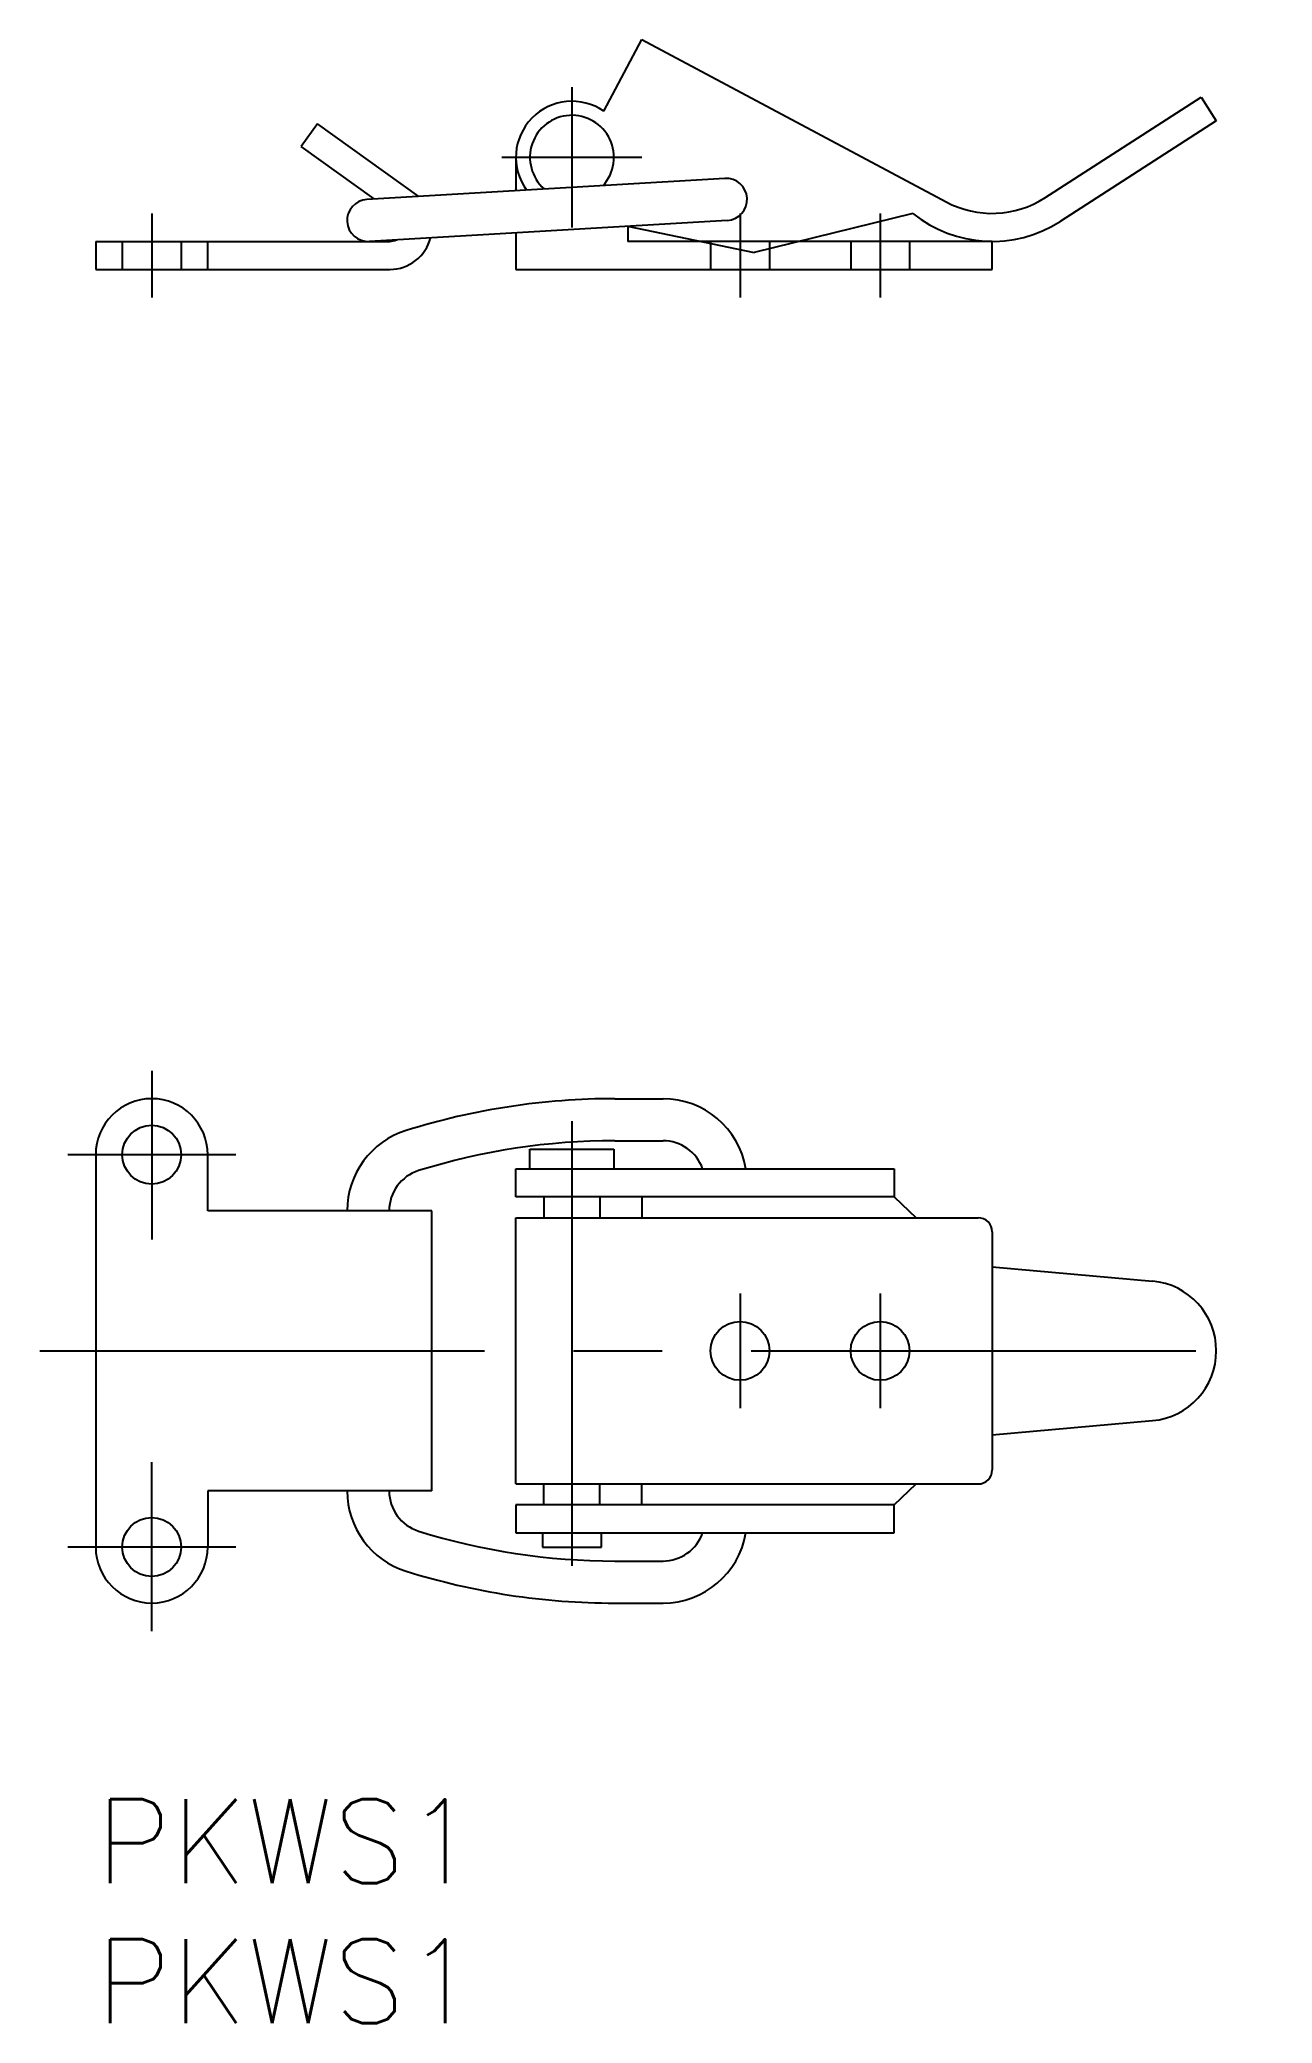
# Model space of a CAD drawing. Extents: x -2 to 42, y -8 to 62.8.
import ezdxf

# ---------------------------------------------------------------- set-up
doc = ezdxf.new("R2010")
doc.units = 0
doc.header["$LTSCALE"] = 0.5
doc.linetypes.add('CENTER', pattern=[50.8, 31.75, -6.35, 6.35, -6.35])
doc.linetypes.add('DASHED', pattern=[19.05, 12.7, -6.35])
for name, color, linetype in [('MSM_CENTER', 1, 'CENTER'), ('MSM_CONTINUOUS', 7, 'CONTINUOUS'), ('MSM_DASHED', 4, 'DASHED'), ('MSM_PART_NUMBER', 7, 'CONTINUOUS')]:
    doc.layers.add(name, color=color, linetype=linetype)
doc.styles.get("Standard").update_dxf_attribs({"font": 'txt.shx', "height": 2, "bigfont": 'bigfont.shx'})

# ---------------------------------------------------------------- blocks, each defined once
blk = doc.blocks.new('*U30')
at = {"layer": 'MSM_PART_NUMBER'}
blk.add_text('PKWS1', height=3, dxfattribs=at).set_placement((0, -3))
blk = doc.blocks.new('*U31')
at = {"layer": 'MSM_PART_NUMBER'}
blk.add_text('PKWS1', height=3, dxfattribs=at).set_placement((0, -8))

msp = doc.modelspace()

# ---------------------------------------------------------------- linework, layer by layer
at = {"layer": 'MSM_CENTER'}
for p, q in [((17, 61.097), (17, 56.097)), ((19.5, 58.597), (14.5, 58.597)), ((2, 56.597), (2, 53.597)), ((23, 56.597), (23, 53.597)), ((28, 56.597), (28, 53.597)), ((2, 26), (2, 19.975)), ((17, 24.2), (17, 8)), ((5, 23), (-1, 23)), ((23, 18.05), (23, 13.95)), ((28, 18.05), (28, 13.95)), ((-2, 16), (42, 16)), ((2, 6), (2, 12.025)), ((5, 9), (-1, 9))]:
    msp.add_line(p, q, dxfattribs=at)
at = {"layer": 'MSM_CONTINUOUS'}
for p, q in [((18.137, 60.242), (19.5, 62.797)), ((19.5, 62.797), (30.353, 57.008)), ((33.885, 57.147), (39.462, 60.741)), ((39.462, 60.741), (40, 59.898)), ((7.922, 59.797), (7.338, 58.984)), ((11.53, 57.204), (7.922, 59.797)), ((40, 59.898), (34.423, 56.305)), ((9.945, 57.111), (7.338, 58.984)), ((15, 58.597), (15, 57.408)), ((22.456, 57.845), (9.68, 57.095)), ((22.544, 56.348), (9.768, 55.598)), ((18.986, 56.139), (23.5, 55.197)), ((18.986, 56.139), (19, 56.136)), ((19, 56.136), (19, 55.597)), ((29.172, 56.597), (23.5, 55.197)), ((0, 55.597), (0, 54.597)), ((0, 55.597), (10.5, 55.597)), ((4, 54.597), (4, 55.597)), ((15, 55.905), (15, 54.597)), ((21.584, 55.597), (19, 55.597)), ((32, 55.597), (25.12, 55.597)), ((32, 54.597), (32, 55.597)), ((0, 54.597), (10.5, 54.597)), ((0.95, 54.597), (3.05, 54.597)), ((3.05, 54.597), (10.5, 54.597)), ((15, 54.597), (32, 54.597)), ((18.531, 25), (20.25, 25)), ((18.531, 23.5), (20.25, 23.5)), ((0, 23), (0, 9)), ((4, 21), (4, 23)), ((15.5, 23.2), (18.5, 23.2)), ((15.5, 22.5), (15.5, 23.2)), ((18.5, 23.2), (18.5, 22.5)), ((15, 22.5), (28.5, 22.5)), ((15, 21.5), (15, 22.5)), ((28.5, 22.5), (28.5, 21.5)), ((28.5, 21.5), (15, 21.5)), ((16, 21.5), (16, 20.75)), ((18, 21.5), (18, 20.75)), ((19.5, 21.5), (19.5, 20.75)), ((28.5, 21.5), (29.284, 20.75)), ((12, 21), (4, 21)), ((12, 11), (12, 21)), ((15, 20.75), (31.5, 20.75)), ((15, 11.25), (15, 20.75)), ((32, 20.25), (32, 11.75)), ((32, 19), (37.722, 18.49)), ((32, 13), (37.722, 13.51)), ((12, 11), (4, 11)), ((4, 11), (4, 9)), ((15, 11.25), (31.5, 11.25)), ((16, 10.5), (16, 11.25)), ((18, 10.5), (18, 11.25)), ((19.5, 10.5), (19.5, 11.25)), ((28.5, 10.5), (29.284, 11.25)), ((15, 10.5), (15, 9.5)), ((28.5, 10.5), (15, 10.5)), ((28.5, 9.5), (28.5, 10.5)), ((15, 9.5), (28.5, 9.5)), ((15.95, 9.5), (15.95, 9)), ((18.05, 9), (18.05, 9.5)), ((15.95, 9), (18.05, 9)), ((18.531, 8.5), (20.25, 8.5)), ((18.531, 7), (20.25, 7))]:
    msp.add_line(p, q, dxfattribs=at)
for centre in [(2, 23), (23, 16), (28, 16), (2, 9)]:
    msp.add_circle(centre, 1.05, dxfattribs=at)
for centre, radius, start, end in [((17, 58.597), 2, 55.34085, 215.69435), ((17, 58.597), 1.5, 317.86742, 228.85168), ((22.5, 57.097), 0.75, 273.35955, 93.35955), ((9.724, 56.347), 0.75, 93.35955, 273.35955), ((32, 60.097), 3.5, 241.92751, 302.57897), ((32, 60.097), 4.5, 231.05756, 302.57897), ((10.5, 56.097), 1.5, 270, 345.7041), ((10.5, 56.097), 0.5, 270, 297.87124), ((2, 23), 2, 0, 180), ((18.531, 0), 25, 90, 107.34144), ((20.25, 22), 3, 9.59407, 90), ((11.974, 21), 3, 107.34144, 180), ((18.531, 0), 23.5, 90, 107.34144), ((20.25, 22), 1.5, 19.47122, 90), ((11.974, 21), 1.5, 107.34144, 180), ((31.5, 20.25), 0.5, 0, 90), ((37.5, 16), 2.5, 275.09207, 84.90793), ((31.5, 11.75), 0.5, 270, 0), ((11.974, 11), 3, 180, 252.65856), ((11.974, 11), 1.5, 180, 252.65856), ((18.531, 32), 23.5, 252.65856, 270), ((20.25, 10), 3, 270, 350.40593), ((20.25, 10), 1.5, 270, 340.52878), ((2, 9), 2, 180, 0), ((18.531, 32), 25, 252.65856, 270)]:
    msp.add_arc(centre, radius, start, end, dxfattribs=at)
at = {"layer": 'MSM_DASHED'}
for p, q in [((0.95, 55.597), (0.95, 54.597)), ((3.05, 55.597), (3.05, 54.597)), ((25.12, 55.597), (21.584, 55.597)), ((21.95, 55.597), (21.95, 54.597)), ((24.05, 55.597), (24.05, 54.597)), ((26.95, 55.597), (26.95, 54.597)), ((29.05, 55.597), (29.05, 54.597))]:
    msp.add_line(p, q, dxfattribs=at)

# ---------------------------------------------------------------- block references
at = {"layer": 'MSM_CONTINUOUS'}
for name in ['*U30', '*U31']:
    msp.add_blockref(name, (0, 0), dxfattribs=at)

doc.saveas('drawing.dxf')
